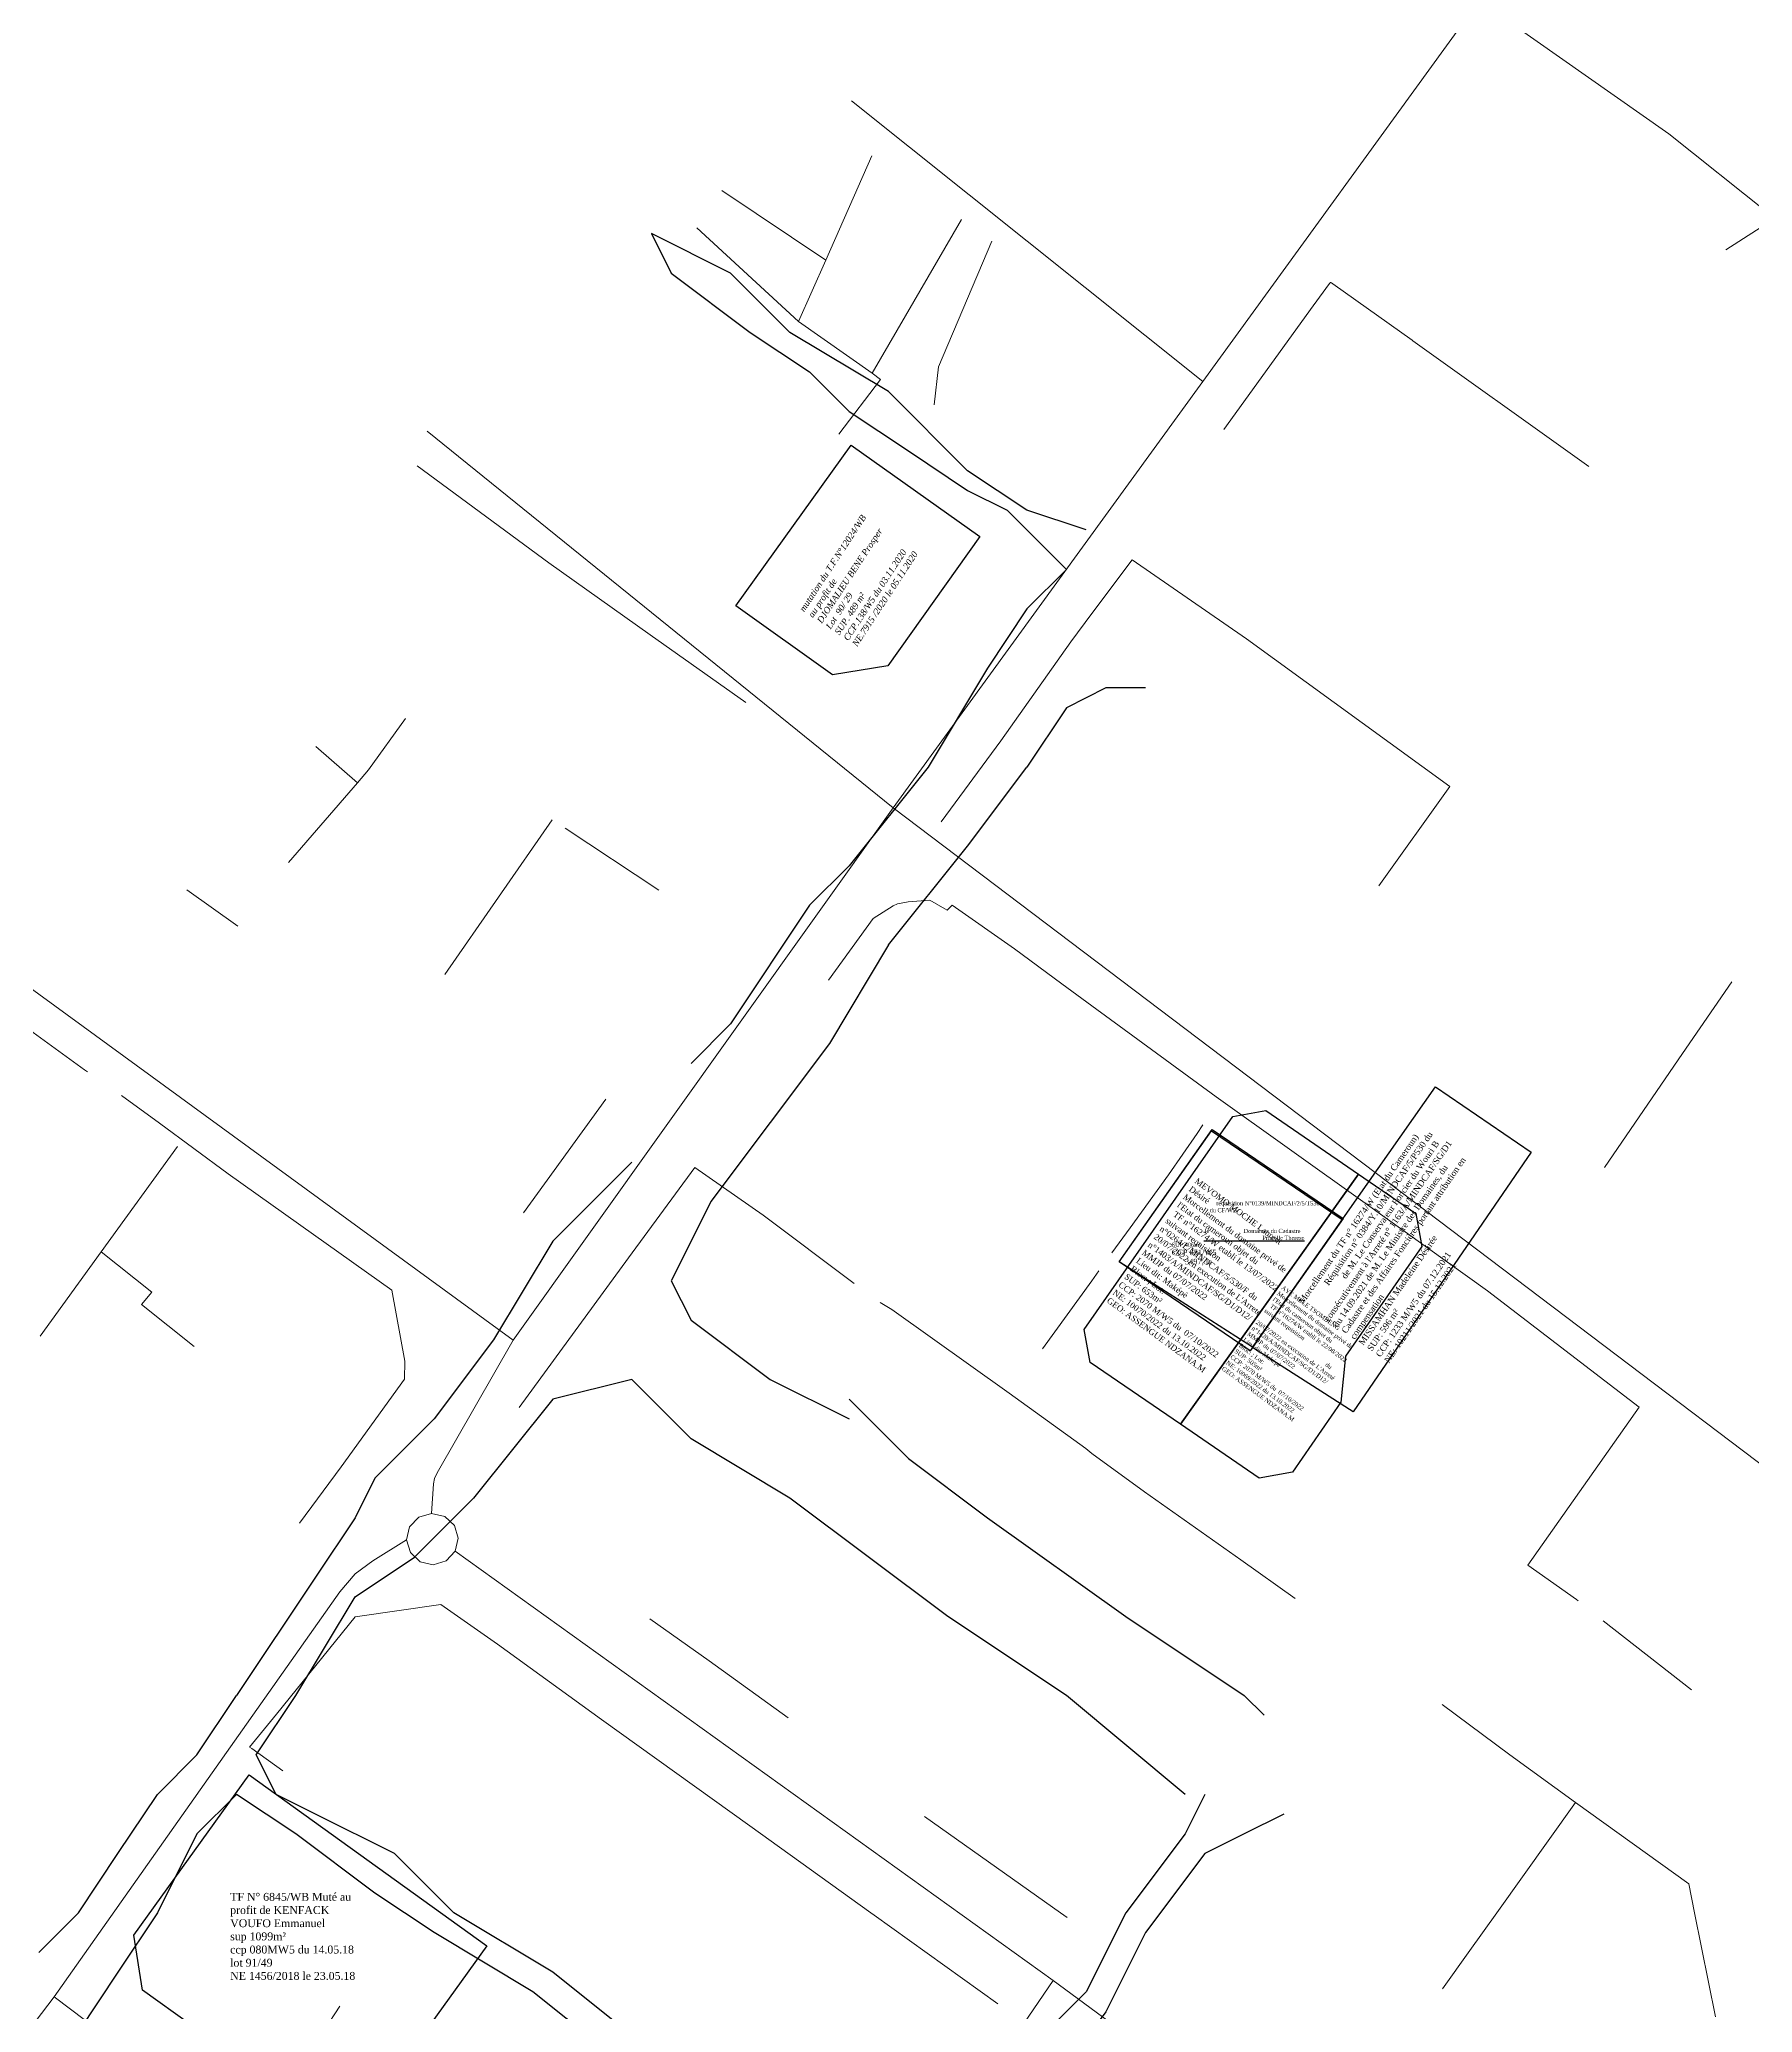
# Model space of a CAD drawing. Header units: millimetres. Extents: x 579832 to 917290, y 449831 to 1452191.
# Drawn here: x 582696.2 to 582912.9, y 450787.4 to 451037.1 of the extents above; entities that cross this region are included whole.
import ezdxf

# ---------------------------------------------------------------- set-up
doc = ezdxf.new("R2010")
doc.units = ezdxf.units.MM
doc.header["$LTSCALE"] = 10
doc.layers.add('drains_fossés', color=120, linetype='Continuous', lineweight=20)
doc.layers.add('Roads_others', color=24, linetype='Continuous', lineweight=9)
for name, color, linetype in [('end maj 26 02 2021', 7, 'Continuous'), ('MAJ AVRIL 2021', 7, 'Continuous'), ('MAJ DEC 2021', 7, 'Continuous')]:
    doc.layers.add(name, color=color, linetype=linetype)
doc.styles.add('Times 1.0', font='times.ttf', dxfattribs={"width": 0.99, "height": 1})

msp = doc.modelspace()

# ---------------------------------------------------------------- linework, layer by layer
at = {"flags": 128}
for points in [[(582851.35, 450901.53), (582863.05, 450893.49), (582840.52, 450861.82), (582829.09, 450869.64), (582828.33, 450873.8), (582847.16, 450900.77)], [(582851.35, 450901.53), (582863.05, 450893.49), (582840.52, 450861.82), (582829.09, 450869.64), (582828.33, 450873.8), (582847.16, 450900.77)], [(582851.35, 450901.53), (582863.05, 450893.49), (582840.52, 450861.82), (582829.09, 450869.64), (582828.33, 450873.8), (582847.16, 450900.77)], [(582851.35, 450901.53), (582863.05, 450893.49), (582840.52, 450861.82), (582829.09, 450869.64), (582828.33, 450873.8), (582847.16, 450900.77)], [(582863.05, 450893.49), (582870.33, 450888.48), (582871.09, 450884.32), (582861.43, 450870.42), (582860.84, 450864.61), (582854.69, 450855.76), (582850.5, 450854.99), (582840.52, 450861.82), (582851.28, 450876.94)], [(582863.05, 450893.49), (582870.33, 450888.48), (582871.09, 450884.32), (582861.43, 450870.42), (582860.84, 450864.61), (582854.69, 450855.76), (582850.5, 450854.99), (582840.52, 450861.82), (582851.28, 450876.94)]]:
    msp.add_lwpolyline(points, close=True, dxfattribs=at)
for points in [[(582851.35, 450901.53), (582863.05, 450893.49)], [(582851.35, 450901.53), (582863.05, 450893.49)], [(582851.35, 450901.53), (582863.05, 450893.49)], [(582851.35, 450901.53), (582863.05, 450893.49)], [(582863.05, 450893.49), (582870.33, 450888.48)], [(582863.05, 450893.49), (582870.33, 450888.48)]]:
    msp.add_lwpolyline(points, dxfattribs=at)
at = {"layer": 'drains_fossés'}
for p, q in [((582795.65, 451009.13), (582801.5, 451022.32)), ((582795.65, 451009.13), (582801.5, 451022.32)), ((582795.65, 451009.13), (582782.5, 451017.93)), ((582795.65, 451009.13), (582782.5, 451017.93)), ((582779.34, 451013.2), (582792.22, 451001.35)), ((582779.34, 451013.2), (582792.22, 451001.35)), ((582801.52, 450994.84), (582812.81, 451014.28)), ((582801.52, 450994.84), (582812.81, 451014.28)), ((582792.22, 451001.35), (582795.65, 451009.13)), ((582792.22, 451001.35), (582795.65, 451009.13)), ((582792.22, 451001.35), (582801.52, 450994.84)), ((582792.22, 451001.35), (582801.52, 450994.84)), ((582736.4, 450943.01), (582731.13, 450947.58)), ((582736.4, 450943.01), (582731.13, 450947.58)), ((582727.7, 450932.92), (582736.4, 450943.01)), ((582727.7, 450932.92), (582736.4, 450943.01)), ((582747.48, 450918.72), (582761.03, 450938.32)), ((582747.48, 450918.72), (582761.03, 450938.32)), ((582774.52, 450929.42), (582762.71, 450937.26)), ((582774.52, 450929.42), (582762.71, 450937.26)), ((582714.81, 450929.45), (582721.27, 450924.87)), ((582714.81, 450929.45), (582721.27, 450924.87)), ((582767.84, 450902.96), (582757.41, 450888.56)), ((582767.84, 450902.96), (582757.41, 450888.56)), ((582704, 450883.66), (582713.64, 450896.96)), ((582704, 450883.66), (582713.64, 450896.96)), ((582696.25, 450872.98), (582704, 450883.66)), ((582696.25, 450872.98), (582704, 450883.66)), ((582905.2, 450828.2), (582894.01, 450836.96)), ((582734.16, 450788.19), (582726.8, 450776.93))]:
    msp.add_line(p, q, dxfattribs=at)
for points in [[(582909.53, 451010.43), (582918.92, 451016.48), (582924.1, 451022.08), (582930.24, 451012.22), (582940.09, 451017.89)], [(582909.53, 451010.43), (582918.92, 451016.48), (582924.1, 451022.08), (582930.24, 451012.22), (582940.09, 451017.89)], [(582809.39, 450990.81), (582809.93, 450995.61), (582816.68, 451011.52)], [(582809.39, 450990.81), (582809.93, 450995.61), (582816.68, 451011.52)], [(582892.21, 450983), (582890.72, 450984.06), (582869.93, 450998.91), (582869.84, 450998.99), (582859.83, 451006.12), (582859.66, 451006.24), (582859.57, 451006.29), (582859.52, 451006.3), (582859.4, 451006.18), (582857.32, 451003.33), (582846.02, 450987.69)], [(582892.21, 450983), (582890.72, 450984.06), (582869.93, 450998.91), (582869.84, 450998.99), (582859.83, 451006.12), (582859.66, 451006.24), (582859.57, 451006.29), (582859.52, 451006.3), (582859.4, 451006.18), (582857.32, 451003.33), (582846.02, 450987.69)], [(582801.52, 450994.84), (582802.58, 450994.01), (582797.3, 450987.09)], [(582801.52, 450994.84), (582802.58, 450994.01), (582797.3, 450987.09)], [(582743.95, 450983.09), (582760.64, 450970.84), (582773.46, 450961.71), (582785.53, 450953.15)], [(582743.95, 450983.09), (582760.64, 450970.84), (582773.46, 450961.71), (582785.53, 450953.15)], [(582865.64, 450929.96), (582874.62, 450942.54), (582848.9, 450961.23), (582834.41, 450971.22), (582829.3, 450964.42), (582826.68, 450960.83), (582817.8, 450948.3), (582810.27, 450938.05)], [(582865.64, 450929.96), (582874.62, 450942.54), (582848.9, 450961.23), (582834.41, 450971.22), (582829.3, 450964.42), (582826.68, 450960.83), (582817.8, 450948.3), (582810.27, 450938.05)], [(582736.4, 450943.01), (582737.8, 450944.63), (582742.47, 450951.13)], [(582736.4, 450943.01), (582737.8, 450944.63), (582742.47, 450951.13)], [(582890.85, 450839.46), (582890.63, 450839.64), (582884.49, 450844.01), (582898.58, 450863.99), (582879.36, 450878.69), (582863.88, 450889.81), (582845.06, 450903.25), (582829.3, 450914.78), (582825.51, 450917.56), (582819.52, 450921.99), (582811.63, 450927.5), (582811.03, 450926.88), (582808.82, 450928.13), (582806.1, 450927.92), (582804.75, 450927.68), (582804.17, 450927.44), (582801.66, 450925.84), (582796.01, 450918.01)], [(582890.85, 450839.46), (582890.63, 450839.64), (582884.49, 450844.01), (582898.58, 450863.99), (582879.36, 450878.69), (582863.88, 450889.81), (582845.06, 450903.25), (582829.3, 450914.78), (582825.51, 450917.56), (582819.52, 450921.99), (582811.63, 450927.5), (582811.03, 450926.88), (582808.82, 450928.13), (582806.1, 450927.92), (582804.75, 450927.68), (582804.17, 450927.44), (582801.66, 450925.84), (582796.01, 450918.01)], [(582702.26, 450906.4), (582701.88, 450906.66), (582690.23, 450915.11), (582678.86, 450923.31)], [(582702.26, 450906.4), (582701.88, 450906.66), (582690.23, 450915.11), (582678.86, 450923.31)], [(582910.28, 450917.82), (582904.05, 450908.74), (582894.18, 450894.31)], [(582910.28, 450917.82), (582904.05, 450908.74), (582894.18, 450894.31)], [(582706.57, 450903.44), (582711.36, 450899.92), (582720.05, 450893.53), (582730.83, 450885.82), (582740.76, 450878.81), (582742.39, 450869.81), (582742.35, 450867.53), (582734.36, 450856.42), (582729.07, 450849.32)], [(582706.57, 450903.44), (582711.36, 450899.92), (582720.05, 450893.53), (582730.83, 450885.82), (582740.76, 450878.81), (582742.39, 450869.81), (582742.35, 450867.53), (582734.36, 450856.42), (582729.07, 450849.32)], [(582831.86, 450883.51), (582834.15, 450886.66), (582839, 450893.38), (582842.66, 450898.61), (582843.38, 450899.7)], [(582831.86, 450883.51), (582834.15, 450886.66), (582839, 450893.38), (582842.66, 450898.61), (582843.38, 450899.7)], [(582799.27, 450879.63), (582787.74, 450888.28), (582779.1, 450894.33), (582770.71, 450882.9), (582756.87, 450863.94)], [(582799.27, 450879.63), (582787.74, 450888.28), (582779.1, 450894.33), (582770.71, 450882.9), (582756.87, 450863.94)], [(582704, 450883.66), (582710.4, 450878.54), (582709.1, 450876.99), (582715.77, 450871.66)], [(582704, 450883.66), (582710.4, 450878.54), (582709.1, 450876.99), (582715.77, 450871.66)], [(582823.07, 450871.37), (582829.3, 450879.98), (582830.21, 450881.23)], [(582823.07, 450871.37), (582829.3, 450879.98), (582830.21, 450881.23)], [(582855.05, 450839.76), (582848.19, 450844.65), (582835.97, 450853.29), (582829.3, 450858.13), (582828.55, 450858.75), (582818.87, 450865.77), (582804.03, 450876.36), (582802.54, 450877.24)], [(582855.05, 450839.76), (582848.19, 450844.65), (582835.97, 450853.29), (582829.3, 450858.13), (582828.55, 450858.75), (582818.87, 450865.77), (582804.03, 450876.36), (582802.54, 450877.24)], [(582817.42, 450788.5), (582801.77, 450799.7), (582801.34, 450800), (582786.07, 450811.02), (582767.28, 450824.48), (582754.12, 450834), (582746.98, 450839.01), (582736.12, 450837.47), (582726.15, 450825.13), (582722.75, 450820.96)], [(582773.42, 450837.21), (582780.92, 450831.87), (582790.89, 450824.66)], [(582890.53, 450813.97), (582882.2, 450819.98), (582873.66, 450826.35)], [(582726.99, 450817.96), (582723.03, 450820.8), (582722.75, 450820.96)], [(582808.16, 450812.2), (582825.34, 450800), (582826.18, 450799.41)], [(582890.53, 450813.97), (582880.54, 450800), (582877.14, 450795.23), (582873.68, 450790.37)], [(582908.21, 450786.82), (582905.57, 450800), (582904.84, 450803.66), (582890.53, 450813.97)]]:
    msp.add_lwpolyline(points, dxfattribs=at)
at = {"layer": 'end maj 26 02 2021', "flags": 128}
for points in [[(582828.61, 450974.99), (582821.11, 450977.49), (582813.61, 450982.49), (582803.61, 450992.49), (582791.11, 450999.99), (582783.61, 451007.49), (582773.61, 451012.49), (582776.11, 451007.49), (582786.11, 450999.99), (582793.61, 450994.99), (582798.61, 450989.99), (582806.11, 450984.99), (582813.61, 450979.99), (582818.61, 450977.49), (582826.11, 450969.99)], [(582828.61, 450974.99), (582821.11, 450977.49), (582813.61, 450982.49), (582803.61, 450992.49), (582791.11, 450999.99), (582783.61, 451007.49), (582773.61, 451012.49), (582776.11, 451007.49), (582786.11, 450999.99), (582793.61, 450994.99), (582798.61, 450989.99), (582806.11, 450984.99), (582813.61, 450979.99), (582818.61, 450977.49), (582826.11, 450969.99)], [(582828.61, 450974.99), (582821.11, 450977.49), (582813.61, 450982.49), (582803.61, 450992.49), (582791.11, 450999.99), (582783.61, 451007.49), (582773.61, 451012.49), (582776.11, 451007.49), (582786.11, 450999.99), (582793.61, 450994.99), (582798.61, 450989.99), (582806.11, 450984.99), (582813.61, 450979.99), (582818.61, 450977.49), (582826.11, 450969.99)], [(582828.61, 450974.99), (582821.11, 450977.49), (582813.61, 450982.49), (582803.61, 450992.49), (582791.11, 450999.99), (582783.61, 451007.49), (582773.61, 451012.49), (582776.11, 451007.49), (582786.11, 450999.99), (582793.61, 450994.99), (582798.61, 450989.99), (582806.11, 450984.99), (582813.61, 450979.99), (582818.61, 450977.49), (582826.11, 450969.99)], [(582826.11, 450969.99), (582821.11, 450964.99), (582816.11, 450957.49), (582808.61, 450944.99), (582798.61, 450932.49), (582793.61, 450927.49), (582783.61, 450912.49), (582778.61, 450907.49)], [(582826.11, 450969.99), (582821.11, 450964.99), (582816.11, 450957.49), (582808.61, 450944.99), (582798.61, 450932.49), (582793.61, 450927.49), (582783.61, 450912.49), (582778.61, 450907.49)], [(582826.11, 450969.99), (582821.11, 450964.99), (582816.11, 450957.49), (582808.61, 450944.99), (582798.61, 450932.49), (582793.61, 450927.49), (582783.61, 450912.49), (582778.61, 450907.49)], [(582826.11, 450969.99), (582821.11, 450964.99), (582816.11, 450957.49), (582808.61, 450944.99), (582798.61, 450932.49), (582793.61, 450927.49), (582783.61, 450912.49), (582778.61, 450907.49)], [(582836.11, 450954.99), (582831.11, 450954.99), (582826.11, 450952.49)], [(582836.11, 450954.99), (582831.11, 450954.99), (582826.11, 450952.49)], [(582836.11, 450954.99), (582831.11, 450954.99), (582826.11, 450952.49)], [(582836.11, 450954.99), (582831.11, 450954.99), (582826.11, 450952.49)], [(582826.11, 450952.49), (582821.11, 450944.99)], [(582826.11, 450952.49), (582821.11, 450944.99)], [(582826.11, 450952.49), (582821.11, 450944.99)], [(582826.11, 450952.49), (582821.11, 450944.99)], [(582803.61, 450922.49), (582813.61, 450934.99), (582821.11, 450944.99)], [(582803.61, 450922.49), (582813.61, 450934.99), (582821.11, 450944.99)], [(582803.61, 450922.49), (582813.61, 450934.99), (582821.11, 450944.99)], [(582803.61, 450922.49), (582813.61, 450934.99), (582821.11, 450944.99)], [(582803.61, 450922.49), (582796.11, 450909.99), (582781.11, 450889.99)], [(582803.61, 450922.49), (582796.11, 450909.99), (582781.11, 450889.99)], [(582803.61, 450922.49), (582796.11, 450909.99), (582781.11, 450889.99)], [(582803.61, 450922.49), (582796.11, 450909.99), (582781.11, 450889.99)], [(582771.11, 450894.99), (582761.11, 450884.99), (582753.61, 450872.49), (582746.11, 450862.49), (582738.61, 450854.99), (582736.11, 450849.99), (582731.11, 450842.49), (582721.11, 450827.49)], [(582771.11, 450894.99), (582761.11, 450884.99), (582753.61, 450872.49), (582746.11, 450862.49), (582738.61, 450854.99), (582736.11, 450849.99), (582731.11, 450842.49), (582721.11, 450827.49)], [(582771.11, 450894.99), (582761.11, 450884.99), (582753.61, 450872.49), (582746.11, 450862.49), (582738.61, 450854.99), (582736.11, 450849.99), (582731.11, 450842.49), (582721.11, 450827.49)], [(582771.11, 450894.99), (582761.11, 450884.99), (582753.61, 450872.49), (582746.11, 450862.49), (582738.61, 450854.99), (582736.11, 450849.99), (582731.11, 450842.49), (582721.11, 450827.49)], [(582781.11, 450889.99), (582778.61, 450884.99)], [(582781.11, 450889.99), (582778.61, 450884.99)], [(582781.11, 450889.99), (582778.61, 450884.99)], [(582781.11, 450889.99), (582778.61, 450884.99)], [(582778.61, 450884.99), (582776.11, 450879.99), (582778.61, 450874.99), (582788.61, 450867.49), (582798.61, 450862.49)], [(582778.61, 450884.99), (582776.11, 450879.99), (582778.61, 450874.99), (582788.61, 450867.49), (582798.61, 450862.49)], [(582778.61, 450884.99), (582776.11, 450879.99), (582778.61, 450874.99), (582788.61, 450867.49), (582798.61, 450862.49)], [(582778.61, 450884.99), (582776.11, 450879.99), (582778.61, 450874.99), (582788.61, 450867.49), (582798.61, 450862.49)], [(582826.11, 450827.49), (582811.11, 450837.49), (582791.11, 450852.49), (582778.61, 450859.99), (582771.11, 450867.49), (582761.11, 450864.99)], [(582826.11, 450827.49), (582811.11, 450837.49), (582791.11, 450852.49), (582778.61, 450859.99), (582771.11, 450867.49), (582761.11, 450864.99)], [(582826.11, 450827.49), (582811.11, 450837.49), (582791.11, 450852.49), (582778.61, 450859.99), (582771.11, 450867.49), (582761.11, 450864.99)], [(582826.11, 450827.49), (582811.11, 450837.49), (582791.11, 450852.49), (582778.61, 450859.99), (582771.11, 450867.49), (582761.11, 450864.99)], [(582761.11, 450864.99), (582751.11, 450852.49), (582743.61, 450844.99)], [(582761.11, 450864.99), (582751.11, 450852.49), (582743.61, 450844.99)], [(582761.11, 450864.99), (582751.11, 450852.49), (582743.61, 450844.99)], [(582761.11, 450864.99), (582751.11, 450852.49), (582743.61, 450844.99)], [(582798.61, 450864.99), (582806.11, 450857.49), (582816.11, 450849.99)], [(582798.61, 450864.99), (582806.11, 450857.49), (582816.11, 450849.99)], [(582798.61, 450864.99), (582806.11, 450857.49), (582816.11, 450849.99)], [(582798.61, 450864.99), (582806.11, 450857.49), (582816.11, 450849.99)], [(582816.11, 450849.99), (582833.61, 450837.49)], [(582816.11, 450849.99), (582833.61, 450837.49)], [(582728.61, 450827.49), (582736.11, 450839.99), (582743.61, 450844.99)], [(582728.61, 450827.49), (582736.11, 450839.99), (582743.61, 450844.99)], [(582833.61, 450837.49), (582848.61, 450827.49)], [(582833.61, 450837.49), (582848.61, 450827.49)], [(582696.11, 450794.99), (582701.11, 450799.99), (582706.11, 450807.49), (582711.11, 450814.99), (582716.11, 450819.99), (582721.11, 450827.49)], [(582696.11, 450794.99), (582701.11, 450799.99), (582706.11, 450807.49), (582711.11, 450814.99), (582716.11, 450819.99), (582721.11, 450827.49)], [(582723.61, 450819.99), (582728.61, 450827.49)], [(582723.61, 450819.99), (582728.61, 450827.49)], [(582841.11, 450814.99), (582826.11, 450827.49)], [(582841.11, 450814.99), (582826.11, 450827.49)], [(582848.61, 450827.49), (582851.11, 450824.99)], [(582848.61, 450827.49), (582851.11, 450824.99)], [(582843.61, 450814.99), (582841.11, 450809.99), (582833.61, 450799.99), (582828.61, 450789.99), (582818.61, 450779.99), (582813.61, 450772.49), (582811.11, 450767.49), (582806.11, 450764.99), (582801.11, 450764.99), (582796.11, 450767.49), (582786.11, 450774.99), (582773.61, 450782.49), (582761.11, 450792.49), (582748.61, 450799.99), (582741.11, 450807.49), (582731.11, 450812.49), (582726.11, 450814.99), (582723.61, 450819.99)], [(582843.61, 450814.99), (582841.11, 450809.99), (582833.61, 450799.99), (582828.61, 450789.99), (582818.61, 450779.99), (582813.61, 450772.49), (582811.11, 450767.49), (582806.11, 450764.99), (582801.11, 450764.99), (582796.11, 450767.49), (582786.11, 450774.99), (582773.61, 450782.49), (582761.11, 450792.49), (582748.61, 450799.99), (582741.11, 450807.49), (582731.11, 450812.49), (582726.11, 450814.99), (582723.61, 450819.99)], [(582721.11, 450814.99), (582716.11, 450809.99), (582711.11, 450799.99), (582706.11, 450792.49), (582701.11, 450784.99)], [(582721.11, 450814.99), (582716.11, 450809.99), (582711.11, 450799.99), (582706.11, 450792.49), (582701.11, 450784.99)], [(582853.61, 450812.49), (582848.61, 450809.99), (582843.61, 450807.49), (582836.11, 450797.49), (582831.11, 450787.49), (582823.61, 450777.49), (582816.11, 450769.99), (582813.61, 450764.99), (582808.61, 450762.49), (582801.11, 450762.49), (582796.11, 450762.49), (582783.61, 450772.49), (582771.11, 450779.99), (582758.61, 450789.99), (582746.11, 450797.49), (582738.61, 450802.49), (582728.61, 450809.99), (582721.11, 450814.99)], [(582853.61, 450812.49), (582848.61, 450809.99), (582843.61, 450807.49), (582836.11, 450797.49), (582831.11, 450787.49), (582823.61, 450777.49), (582816.11, 450769.99), (582813.61, 450764.99), (582808.61, 450762.49), (582801.11, 450762.49), (582796.11, 450762.49), (582783.61, 450772.49), (582771.11, 450779.99), (582758.61, 450789.99), (582746.11, 450797.49), (582738.61, 450802.49), (582728.61, 450809.99), (582721.11, 450814.99)]]:
    msp.add_lwpolyline(points, dxfattribs=at)
at = {"layer": 'end maj 26 02 2021', "color": 3, "lineweight": -3, "flags": 128}
msp.add_lwpolyline([(582798.89, 450985.73), (582815.16, 450974.18), (582803.5, 450957.8), (582796.51, 450956.65), (582784.29, 450965.37)], close=True, dxfattribs=at)
msp.add_lwpolyline([(582798.89, 450985.73), (582815.16, 450974.18), (582803.5, 450957.8), (582796.51, 450956.65), (582784.29, 450965.37)], close=True, dxfattribs=at)
msp.add_lwpolyline([(582798.89, 450985.73), (582815.16, 450974.18), (582803.5, 450957.8), (582796.51, 450956.65), (582784.29, 450965.37)], close=True, dxfattribs=at)
msp.add_lwpolyline([(582798.89, 450985.73), (582815.16, 450974.18), (582803.5, 450957.8), (582796.51, 450956.65), (582784.29, 450965.37)], close=True, dxfattribs=at)
at = {"layer": 'end maj 26 02 2021', "color": 3, "flags": 128}
msp.add_lwpolyline([(582722.72, 450817.48), (582738.94, 450805.77), (582752.78, 450795.82), (582735.24, 450771.46), (582721.43, 450781.42), (582709.23, 450790.19), (582708.11, 450797.15)], close=True, dxfattribs=at)
msp.add_lwpolyline([(582722.72, 450817.48), (582738.94, 450805.77), (582752.78, 450795.82), (582735.24, 450771.46), (582721.43, 450781.42), (582709.23, 450790.19), (582708.11, 450797.15)], close=True, dxfattribs=at)
at = {"layer": 'MAJ AVRIL 2021', "linetype": 'ByBlock', "lineweight": -2, "ltscale": 0.0014, "flags": 128}
msp.add_lwpolyline([(582844.46, 450898.97), (582861.01, 450887.74), (582849.35, 450871.13), (582832.79, 450882.36)], close=True, dxfattribs=at)
msp.add_lwpolyline([(582844.46, 450898.97), (582861.01, 450887.74), (582849.35, 450871.13), (582832.79, 450882.36)], close=True, dxfattribs=at)
msp.add_lwpolyline([(582844.46, 450898.97), (582861.01, 450887.74), (582849.35, 450871.13), (582832.79, 450882.36)], close=True, dxfattribs=at)
msp.add_lwpolyline([(582844.46, 450898.97), (582861.01, 450887.74), (582849.35, 450871.13), (582832.79, 450882.36)], close=True, dxfattribs=at)
at = {"layer": 'MAJ DEC 2021', "flags": 128}
msp.add_lwpolyline([(582872.78, 450904.5), (582884.91, 450896.26), (582862.37, 450863.4), (582849.65, 450871.55)], close=True, dxfattribs=at)
msp.add_lwpolyline([(582872.78, 450904.5), (582884.91, 450896.26), (582862.37, 450863.4), (582849.65, 450871.55)], close=True, dxfattribs=at)
msp.add_lwpolyline([(582872.78, 450904.5), (582884.91, 450896.26), (582862.37, 450863.4), (582849.65, 450871.55)], close=True, dxfattribs=at)
msp.add_lwpolyline([(582872.78, 450904.5), (582884.91, 450896.26), (582862.37, 450863.4), (582849.65, 450871.55)], close=True, dxfattribs=at)
at = {"layer": 'MAJ DEC 2021', "color": 1, "lineweight": 30, "flags": 128}
msp.add_lwpolyline([(582849.64, 450871.56), (582832.79, 450882.36), (582844.56, 450899.12), (582861.11, 450887.88)], close=True, dxfattribs=at)
msp.add_lwpolyline([(582849.64, 450871.56), (582832.79, 450882.36), (582844.56, 450899.12), (582861.11, 450887.88)], close=True, dxfattribs=at)
msp.add_lwpolyline([(582849.64, 450871.56), (582832.79, 450882.36), (582844.56, 450899.12), (582861.11, 450887.88)], close=True, dxfattribs=at)
msp.add_lwpolyline([(582849.64, 450871.56), (582832.79, 450882.36), (582844.56, 450899.12), (582861.11, 450887.88)], close=True, dxfattribs=at)
at = {"layer": 'Roads_others'}
for p, q in [((582798.91, 451029.3), (582843.37, 450993.78)), ((582798.91, 451029.3), (582843.37, 450993.78)), ((582745.23, 450987.5), (582804.18, 450939.82)), ((582745.23, 450987.5), (582804.18, 450939.82)), ((582804.18, 450939.82), (582919.89, 450852.26)), ((582804.18, 450939.82), (582919.89, 450852.26)), ((582675.43, 450931.3), (582756.09, 450872.46)), ((582675.43, 450931.3), (582756.09, 450872.46)), ((582748.78, 450845.76), (582824.41, 450791.43)), ((582824.41, 450791.43), (582981.06, 450676.4))]:
    msp.add_line(p, q, dxfattribs=at)
for points in [[(582951.74, 451140.74), (582893.71, 451064.07), (582878.34, 451041.94), (582843.37, 450993.78), (582804.18, 450939.82)], [(582951.74, 451140.74), (582893.71, 451064.07), (582878.34, 451041.94), (582843.37, 450993.78), (582804.18, 450939.82)], [(583092.22, 450979.82), (583055.79, 450943.78), (583046.41, 450937.56), (583036.14, 450934.88), (583025.72, 450935.32), (583007.85, 450938.26), (582992.22, 450943.42), (582978.06, 450953.01), (582915.03, 451014.99), (582902.3, 451025.11), (582878.34, 451041.94)], [(583092.22, 450979.82), (583055.79, 450943.78), (583046.41, 450937.56), (583036.14, 450934.88), (583025.72, 450935.32), (583007.85, 450938.26), (582992.22, 450943.42), (582978.06, 450953.01), (582915.03, 451014.99), (582902.3, 451025.11), (582878.34, 451041.94)], [(582804.18, 450939.82), (582756.09, 450872.46), (582746.49, 450855.66), (582746.17, 450854.97), (582746.03, 450854.28), (582745.79, 450850.54)], [(582804.18, 450939.82), (582756.09, 450872.46), (582746.49, 450855.66), (582746.17, 450854.97), (582746.03, 450854.28), (582745.79, 450850.54)], [(582742.62, 450847.19), (582738.37, 450844.55), (582736.14, 450842.89), (582734.17, 450840.63), (582698.04, 450789.37)], [(582824.41, 450791.43), (582784.22, 450732.51), (582779.27, 450730.94)], [(582698.04, 450789.37), (582673.15, 450756.66), (582640.72, 450708.88), (582636.94, 450701.24), (582634.42, 450694.36), (582631.49, 450683.6), (582624.21, 450656.06)], [(582779.27, 450730.94), (582774.4, 450731.68), (582698.04, 450789.37)]]:
    msp.add_lwpolyline(points, dxfattribs=at)
msp.add_lwpolyline([(582746, 450844.05), (582747.63, 450844.53), (582748.78, 450845.76), (582749.17, 450847.4), (582748.68, 450849.01), (582747.45, 450850.16), (582745.79, 450850.54), (582744.17, 450850.06), (582743.01, 450848.83), (582742.62, 450847.19), (582743.11, 450845.58), (582744.36, 450844.42)], close=True, dxfattribs=at)

# ---------------------------------------------------------------- texts
at = {"attachment_point": 1, "rotation": 323.6394}
for s, insert, char_height, width in [("\\A1;{\\fTimes New Roman|b0|i0|c0|p18;MEVOMO MOCHE Laurent \\PDésiré\\P\\C1;Morcellement du domaine privé de \\Pl'Etat du cameroun objet du \\P TF n°16274/W etabli le 13/07/2022\\Psuivant requisition \\Pn°0264/L/MINDCAF/5/530/F du \\P20/07/2022 en execution de L'Arreté\\Pn°1403/A/MINDCAF/SG/D1/D12/\\PMMJP du 07/07/2022\\C256;    \\PLieu dit: Maképè   \\PBloc: ; Lot:                                                     \\PSUP: 653m²                                                  \\PCCP: 2070 M/W5 du  07/10/2022             \\PNE: 10070/2022 du 13.10.2022                          \\P\\C1;GEO: ASSENGUE NDZANA.M}", (582842.71, 450893.03), 0.7504, 21.9182), ("\\A1;{\\fTimes New Roman|b0|i0|c0|p18;MEVOMO MOCHE Laurent \\PDésiré\\P\\C1;Morcellement du domaine privé de \\Pl'Etat du cameroun objet du \\P TF n°16274/W etabli le 13/07/2022\\Psuivant requisition \\Pn°0264/L/MINDCAF/5/530/F du \\P20/07/2022 en execution de L'Arreté\\Pn°1403/A/MINDCAF/SG/D1/D12/\\PMMJP du 07/07/2022\\C256;    \\PLieu dit: Maképè   \\PBloc: ; Lot:                                                     \\PSUP: 653m²                                                  \\PCCP: 2070 M/W5 du  07/10/2022             \\PNE: 10070/2022 du 13.10.2022                          \\P\\C1;GEO: ASSENGUE NDZANA.M}", (582842.71, 450893.03), 0.7504, 21.9182), ("\\A1;{\\fTimes New Roman|b0|i0|c0|p18;MEVOMO MOCHE Laurent \\PDésiré\\P\\C1;Morcellement du domaine privé de \\Pl'Etat du cameroun objet du \\P TF n°16274/W etabli le 13/07/2022\\Psuivant requisition \\Pn°0264/L/MINDCAF/5/530/F du \\P20/07/2022 en execution de L'Arreté\\Pn°1403/A/MINDCAF/SG/D1/D12/\\PMMJP du 07/07/2022\\C256;    \\PLieu dit: Maképè   \\PBloc: ; Lot:                                                     \\PSUP: 653m²                                                  \\PCCP: 2070 M/W5 du  07/10/2022             \\PNE: 10070/2022 du 13.10.2022                          \\P\\C1;GEO: ASSENGUE NDZANA.M}", (582842.71, 450893.03), 0.7504, 21.9182), ("\\A1;{\\fTimes New Roman|b0|i0|c0|p18;MEVOMO MOCHE Laurent \\PDésiré\\P\\C1;Morcellement du domaine privé de \\Pl'Etat du cameroun objet du \\P TF n°16274/W etabli le 13/07/2022\\Psuivant requisition \\Pn°0264/L/MINDCAF/5/530/F du \\P20/07/2022 en execution de L'Arreté\\Pn°1403/A/MINDCAF/SG/D1/D12/\\PMMJP du 07/07/2022\\C256;    \\PLieu dit: Maképè   \\PBloc: ; Lot:                                                     \\PSUP: 653m²                                                  \\PCCP: 2070 M/W5 du  07/10/2022             \\PNE: 10070/2022 du 13.10.2022                          \\P\\C1;GEO: ASSENGUE NDZANA.M}", (582842.71, 450893.03), 0.7504, 21.9182), ("\\A1;{\\fTimes New Roman|b0|i0|c0|p18;AYE MELE TSOMBENG\\P\\C1;Morcellement du domaine privé de \\Pl'Etat du cameroun objet du \\P TF n°16274/W etabli le 22/08/2022\\Psuivant requisition \\Pn°0265/L/MINDCAF/5/530/F du \\P20/07/2022 en execution de L'Arreté\\Pn°1420/A/MINDCAF/SG/D1/D12/\\PMMJP du 07/07/2022\\C256;    \\PLieu dit: Maképè   \\PBloc: ; Lot:                                                     \\PSUP: 505m²                                                  \\PCCP: 2070 M/W5 du  07/10/2022             \\PNE: 10069/2022 du 13.10.2022                          \\P\\C1;GEO: ASSENGUE NDZANA.M}", (582853.56, 450879.42), 0.5446, 15.9082), ("\\A1;{\\fTimes New Roman|b0|i0|c0|p18;AYE MELE TSOMBENG\\P\\C1;Morcellement du domaine privé de \\Pl'Etat du cameroun objet du \\P TF n°16274/W etabli le 22/08/2022\\Psuivant requisition \\Pn°0265/L/MINDCAF/5/530/F du \\P20/07/2022 en execution de L'Arreté\\Pn°1420/A/MINDCAF/SG/D1/D12/\\PMMJP du 07/07/2022\\C256;    \\PLieu dit: Maképè   \\PBloc: ; Lot:                                                     \\PSUP: 505m²                                                  \\PCCP: 2070 M/W5 du  07/10/2022             \\PNE: 10069/2022 du 13.10.2022                          \\P\\C1;GEO: ASSENGUE NDZANA.M}", (582853.56, 450879.42), 0.5446, 15.9082)]:
    msp.add_mtext(s, dxfattribs=dict(at, insert=insert, char_height=char_height, width=width))
at = {"layer": 'end maj 26 02 2021', "color": 150, "linetype": 'ByBlock', "lineweight": -3, "ltscale": 0.0014, "insert": (582792.26, 450964.99), "char_height": 0.8, "width": 37.5741, "attachment_point": 1, "rotation": 56.7261, "style": 'Times 1.0'}
msp.add_mtext('{\\fTimes New Roman|b0|i1|c0|p18;\\C1;mutation du T.F.N°12024/WB \\fTimes New Roman|b0|i1|c186|p18;\\Pau profit de \\C256;\\P\\fTimes New Roman|b0|i1|c0|p18;DJOMALIEU BENE Prosper\\P\\fTimes New Roman|b0|i1|c186|p18;Lot\\fTimes New Roman|b0|i1|c0|p18; \\fTimes New Roman|b0|i1|c186|p18; \\fTimes New Roman|b0|i1|c0|p18;90/ 29 \\fTimes New Roman|b0|i1|c186|p18;\\PSUP. \\fTimes New Roman|b0|i1|c0|p18;489\\fTimes New Roman|b0|i1|c186|p18; m²\\PCCP\\fTimes New Roman|b0|i1|c0|p18;.138\\fTimes New Roman|b0|i1|c186|p18;/W\\fTimes New Roman|b0|i1|c0|p18;5\\fTimes New Roman|b0|i1|c186|p18; du \\fTimes New Roman|b0|i1|c0|p18;03\\fTimes New Roman|b0|i1|c186|p18;.\\fTimes New Roman|b0|i1|c0|p18;11\\fTimes New Roman|b0|i1|c186|p18;.2020\\PNE\\fTimes New Roman|b0|i1|c0|p18;.7915\\fTimes New Roman|b0|i1|c186|p18; /\\fTimes New Roman|b0|i1|c0|p18;2\\fTimes New Roman|b0|i1|c186|p18;020 le 0\\fTimes New Roman|b0|i1|c0|p18;5\\fTimes New Roman|b0|i1|c186|p18;.\\fTimes New Roman|b0|i1|c0|p18;11\\fTimes New Roman|b0|i1|c186|p18;.2020}', dxfattribs=at)
msp.add_mtext('{\\fTimes New Roman|b0|i1|c0|p18;\\C1;mutation du T.F.N°12024/WB \\fTimes New Roman|b0|i1|c186|p18;\\Pau profit de \\C256;\\P\\fTimes New Roman|b0|i1|c0|p18;DJOMALIEU BENE Prosper\\P\\fTimes New Roman|b0|i1|c186|p18;Lot\\fTimes New Roman|b0|i1|c0|p18; \\fTimes New Roman|b0|i1|c186|p18; \\fTimes New Roman|b0|i1|c0|p18;90/ 29 \\fTimes New Roman|b0|i1|c186|p18;\\PSUP. \\fTimes New Roman|b0|i1|c0|p18;489\\fTimes New Roman|b0|i1|c186|p18; m²\\PCCP\\fTimes New Roman|b0|i1|c0|p18;.138\\fTimes New Roman|b0|i1|c186|p18;/W\\fTimes New Roman|b0|i1|c0|p18;5\\fTimes New Roman|b0|i1|c186|p18; du \\fTimes New Roman|b0|i1|c0|p18;03\\fTimes New Roman|b0|i1|c186|p18;.\\fTimes New Roman|b0|i1|c0|p18;11\\fTimes New Roman|b0|i1|c186|p18;.2020\\PNE\\fTimes New Roman|b0|i1|c0|p18;.7915\\fTimes New Roman|b0|i1|c186|p18; /\\fTimes New Roman|b0|i1|c0|p18;2\\fTimes New Roman|b0|i1|c186|p18;020 le 0\\fTimes New Roman|b0|i1|c0|p18;5\\fTimes New Roman|b0|i1|c186|p18;.\\fTimes New Roman|b0|i1|c0|p18;11\\fTimes New Roman|b0|i1|c186|p18;.2020}', dxfattribs=at)
msp.add_mtext('{\\fTimes New Roman|b0|i1|c0|p18;\\C1;mutation du T.F.N°12024/WB \\fTimes New Roman|b0|i1|c186|p18;\\Pau profit de \\C256;\\P\\fTimes New Roman|b0|i1|c0|p18;DJOMALIEU BENE Prosper\\P\\fTimes New Roman|b0|i1|c186|p18;Lot\\fTimes New Roman|b0|i1|c0|p18; \\fTimes New Roman|b0|i1|c186|p18; \\fTimes New Roman|b0|i1|c0|p18;90/ 29 \\fTimes New Roman|b0|i1|c186|p18;\\PSUP. \\fTimes New Roman|b0|i1|c0|p18;489\\fTimes New Roman|b0|i1|c186|p18; m²\\PCCP\\fTimes New Roman|b0|i1|c0|p18;.138\\fTimes New Roman|b0|i1|c186|p18;/W\\fTimes New Roman|b0|i1|c0|p18;5\\fTimes New Roman|b0|i1|c186|p18; du \\fTimes New Roman|b0|i1|c0|p18;03\\fTimes New Roman|b0|i1|c186|p18;.\\fTimes New Roman|b0|i1|c0|p18;11\\fTimes New Roman|b0|i1|c186|p18;.2020\\PNE\\fTimes New Roman|b0|i1|c0|p18;.7915\\fTimes New Roman|b0|i1|c186|p18; /\\fTimes New Roman|b0|i1|c0|p18;2\\fTimes New Roman|b0|i1|c186|p18;020 le 0\\fTimes New Roman|b0|i1|c0|p18;5\\fTimes New Roman|b0|i1|c186|p18;.\\fTimes New Roman|b0|i1|c0|p18;11\\fTimes New Roman|b0|i1|c186|p18;.2020}', dxfattribs=at)
msp.add_mtext('{\\fTimes New Roman|b0|i1|c0|p18;\\C1;mutation du T.F.N°12024/WB \\fTimes New Roman|b0|i1|c186|p18;\\Pau profit de \\C256;\\P\\fTimes New Roman|b0|i1|c0|p18;DJOMALIEU BENE Prosper\\P\\fTimes New Roman|b0|i1|c186|p18;Lot\\fTimes New Roman|b0|i1|c0|p18; \\fTimes New Roman|b0|i1|c186|p18; \\fTimes New Roman|b0|i1|c0|p18;90/ 29 \\fTimes New Roman|b0|i1|c186|p18;\\PSUP. \\fTimes New Roman|b0|i1|c0|p18;489\\fTimes New Roman|b0|i1|c186|p18; m²\\PCCP\\fTimes New Roman|b0|i1|c0|p18;.138\\fTimes New Roman|b0|i1|c186|p18;/W\\fTimes New Roman|b0|i1|c0|p18;5\\fTimes New Roman|b0|i1|c186|p18; du \\fTimes New Roman|b0|i1|c0|p18;03\\fTimes New Roman|b0|i1|c186|p18;.\\fTimes New Roman|b0|i1|c0|p18;11\\fTimes New Roman|b0|i1|c186|p18;.2020\\PNE\\fTimes New Roman|b0|i1|c0|p18;.7915\\fTimes New Roman|b0|i1|c186|p18; /\\fTimes New Roman|b0|i1|c0|p18;2\\fTimes New Roman|b0|i1|c186|p18;020 le 0\\fTimes New Roman|b0|i1|c0|p18;5\\fTimes New Roman|b0|i1|c186|p18;.\\fTimes New Roman|b0|i1|c0|p18;11\\fTimes New Roman|b0|i1|c186|p18;.2020}', dxfattribs=at)
at = {"layer": 'end maj 26 02 2021', "color": 150, "linetype": 'ByBlock', "lineweight": -3, "ltscale": 0.0014, "insert": (582720.31, 450802.52), "char_height": 1, "width": 16.5654, "attachment_point": 1, "style": 'Times 1.0'}
msp.add_mtext('{\\fTimes New Roman|b0|i0|c186|p18;\\C1;TF N° 6845/WB Muté au profit de KENFACK VOUFO Emmanuel\\Psup 1099m²\\Pccp 080MW5 du 14.05.18\\Plot 91/49\\PNE 1456/2018 le 23.05.18}', dxfattribs=at)
msp.add_mtext('{\\fTimes New Roman|b0|i0|c186|p18;\\C1;TF N° 6845/WB Muté au profit de KENFACK VOUFO Emmanuel\\Psup 1099m²\\Pccp 080MW5 du 14.05.18\\Plot 91/49\\PNE 1456/2018 le 23.05.18}', dxfattribs=at)
at = {"layer": 'MAJ AVRIL 2021', "insert": (582839.42, 450890.05), "char_height": 0.7, "width": 180.625, "attachment_point": 1, "style": 'Times 1.0'}
msp.add_mtext("{\\H0.75x;Gré à gré suivant requisition N°0139/MINDCAF/2/5/T530 \\Pdu 25/05/2021 du CF/WB\\Prégularisant l'Arreté N°0214/A/MINDCAF/SG/D1/D12\\P du 12/02/2021\\Pde Monsieur le Ministre des Domaines du Cadastre \\Pau profit de  \\LNJOCK epse KANGA Priscille Therese\\P\\lSUP 406m²}\\PCCP 651/W5 du 31.05.2021\\PNE 3497, le 31.05.2021\\P{\\H1.154x;                  }", dxfattribs=at)
msp.add_mtext("{\\H0.75x;Gré à gré suivant requisition N°0139/MINDCAF/2/5/T530 \\Pdu 25/05/2021 du CF/WB\\Prégularisant l'Arreté N°0214/A/MINDCAF/SG/D1/D12\\P du 12/02/2021\\Pde Monsieur le Ministre des Domaines du Cadastre \\Pau profit de  \\LNJOCK epse KANGA Priscille Therese\\P\\lSUP 406m²}\\PCCP 651/W5 du 31.05.2021\\PNE 3497, le 31.05.2021\\P{\\H1.154x;                  }", dxfattribs=at)
msp.add_mtext("{\\H0.75x;Gré à gré suivant requisition N°0139/MINDCAF/2/5/T530 \\Pdu 25/05/2021 du CF/WB\\Prégularisant l'Arreté N°0214/A/MINDCAF/SG/D1/D12\\P du 12/02/2021\\Pde Monsieur le Ministre des Domaines du Cadastre \\Pau profit de  \\LNJOCK epse KANGA Priscille Therese\\P\\lSUP 406m²}\\PCCP 651/W5 du 31.05.2021\\PNE 3497, le 31.05.2021\\P{\\H1.154x;                  }", dxfattribs=at)
msp.add_mtext("{\\H0.75x;Gré à gré suivant requisition N°0139/MINDCAF/2/5/T530 \\Pdu 25/05/2021 du CF/WB\\Prégularisant l'Arreté N°0214/A/MINDCAF/SG/D1/D12\\P du 12/02/2021\\Pde Monsieur le Ministre des Domaines du Cadastre \\Pau profit de  \\LNJOCK epse KANGA Priscille Therese\\P\\lSUP 406m²}\\PCCP 651/W5 du 31.05.2021\\PNE 3497, le 31.05.2021\\P{\\H1.154x;                  }", dxfattribs=at)
at = {"layer": 'MAJ DEC 2021', "insert": (582855.41, 450877.43), "char_height": 0.79057, "width": 28.3435, "attachment_point": 1, "rotation": 55.3988}
msp.add_mtext("{\\fTimes New Roman|b0|i0|c0|p18;Morcellement du TF n° 16274/W (Etat du Cameroun) suivant Réquisition n° 0384/Y.10/MINDCAF/5/P530 du 18.11.2021 de M. Le Conservateur Foncier du Wouri B consécutivement à l'Arreté n° 1163/A/MINDCAF/SG/D1 du 14.09.2021 de M. Le Ministre des Domaines, du Cadastre et des Affaires Foncières portant attribution en compensation \\PMISSAMHAN Madeleine Désirée\\fTimes New Roman|b0|i1|c0|p18;\\C1;\\P\\fTimes New Roman|b0|i0|c0|p18;\\C7;SUP: 596 m²\\PCCP: 1233 M/W5 du 07.12.2021\\PNE: 10211/2021 du 15.12.2021}", dxfattribs=at)
msp.add_mtext("{\\fTimes New Roman|b0|i0|c0|p18;Morcellement du TF n° 16274/W (Etat du Cameroun) suivant Réquisition n° 0384/Y.10/MINDCAF/5/P530 du 18.11.2021 de M. Le Conservateur Foncier du Wouri B consécutivement à l'Arreté n° 1163/A/MINDCAF/SG/D1 du 14.09.2021 de M. Le Ministre des Domaines, du Cadastre et des Affaires Foncières portant attribution en compensation \\PMISSAMHAN Madeleine Désirée\\fTimes New Roman|b0|i1|c0|p18;\\C1;\\P\\fTimes New Roman|b0|i0|c0|p18;\\C7;SUP: 596 m²\\PCCP: 1233 M/W5 du 07.12.2021\\PNE: 10211/2021 du 15.12.2021}", dxfattribs=at)
msp.add_mtext("{\\fTimes New Roman|b0|i0|c0|p18;Morcellement du TF n° 16274/W (Etat du Cameroun) suivant Réquisition n° 0384/Y.10/MINDCAF/5/P530 du 18.11.2021 de M. Le Conservateur Foncier du Wouri B consécutivement à l'Arreté n° 1163/A/MINDCAF/SG/D1 du 14.09.2021 de M. Le Ministre des Domaines, du Cadastre et des Affaires Foncières portant attribution en compensation \\PMISSAMHAN Madeleine Désirée\\fTimes New Roman|b0|i1|c0|p18;\\C1;\\P\\fTimes New Roman|b0|i0|c0|p18;\\C7;SUP: 596 m²\\PCCP: 1233 M/W5 du 07.12.2021\\PNE: 10211/2021 du 15.12.2021}", dxfattribs=at)
msp.add_mtext("{\\fTimes New Roman|b0|i0|c0|p18;Morcellement du TF n° 16274/W (Etat du Cameroun) suivant Réquisition n° 0384/Y.10/MINDCAF/5/P530 du 18.11.2021 de M. Le Conservateur Foncier du Wouri B consécutivement à l'Arreté n° 1163/A/MINDCAF/SG/D1 du 14.09.2021 de M. Le Ministre des Domaines, du Cadastre et des Affaires Foncières portant attribution en compensation \\PMISSAMHAN Madeleine Désirée\\fTimes New Roman|b0|i1|c0|p18;\\C1;\\P\\fTimes New Roman|b0|i0|c0|p18;\\C7;SUP: 596 m²\\PCCP: 1233 M/W5 du 07.12.2021\\PNE: 10211/2021 du 15.12.2021}", dxfattribs=at)

doc.saveas('drawing.dxf')
